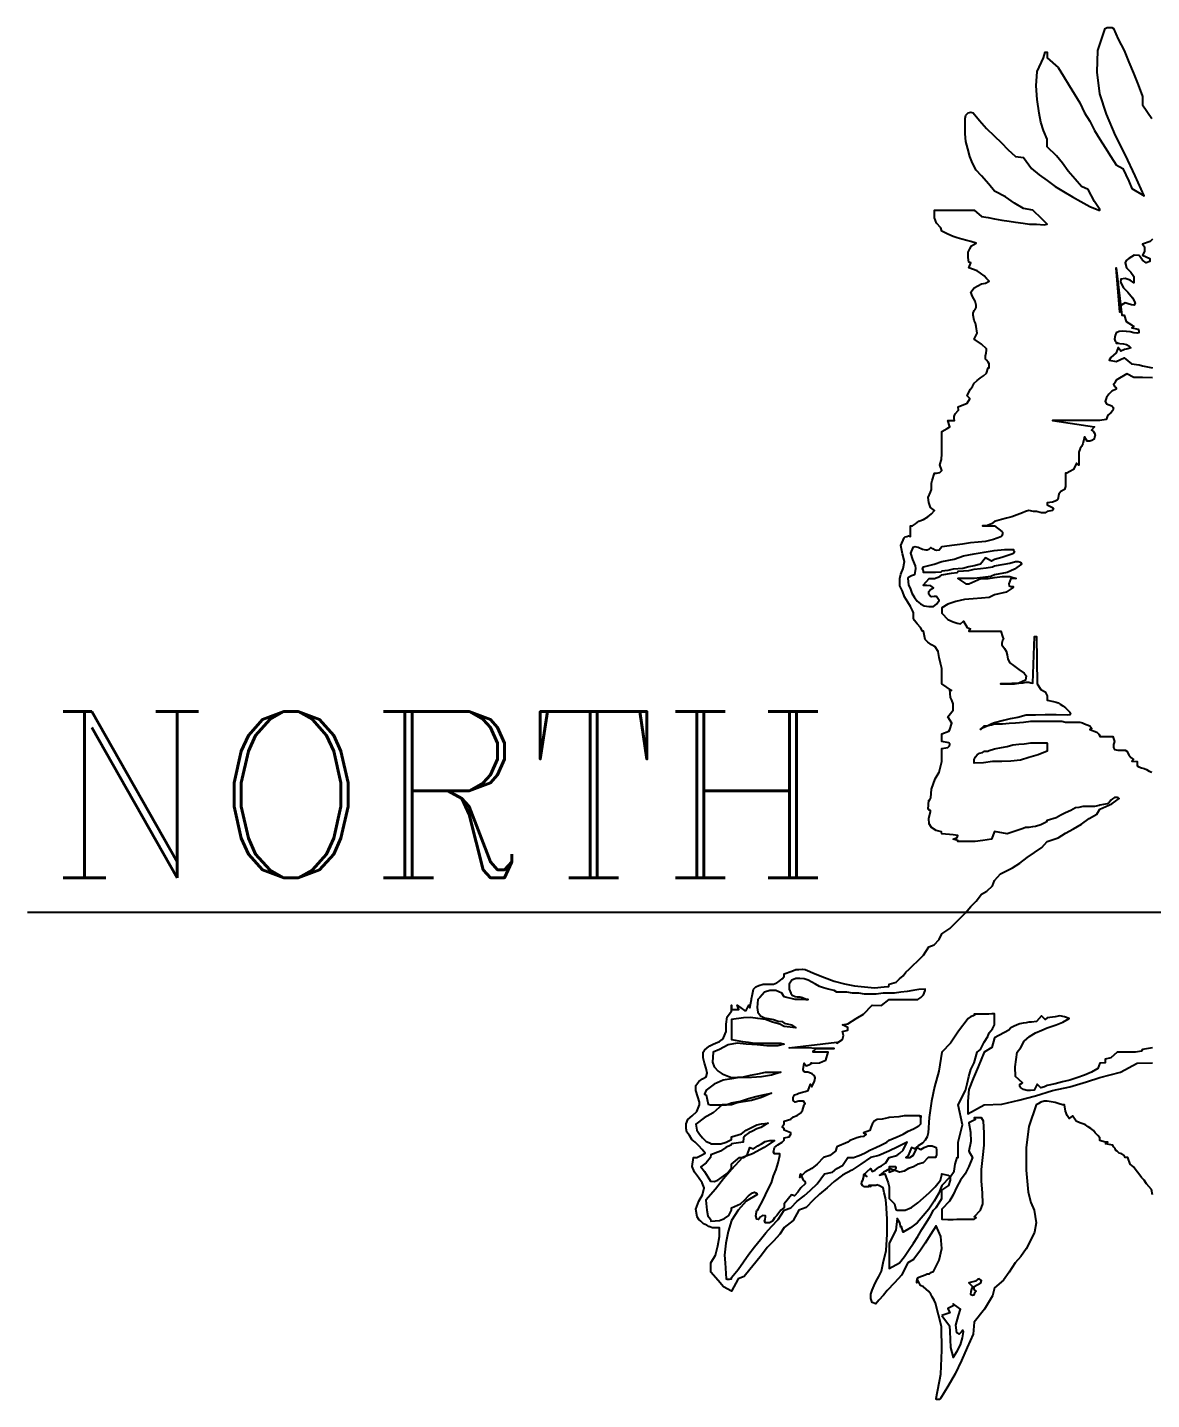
# Model space of a CAD drawing. Header units: inches. Extents: x 140261 to 278399, y 61833 to 125561.
# Drawn here: x 141146.12 to 141173.01, y 62701.1 to 62733.91 of the extents above; entities that cross this region are included whole.
import ezdxf

# ---------------------------------------------------------------- set-up
doc = ezdxf.new("R2010")
doc.units = ezdxf.units.IN
doc.layers.add('SYMBOL', color=7, linetype='Continuous')
doc.layers.add('TXT-0', color=7, linetype='Continuous')
doc.styles.add('C1', font='complex')

# ---------------------------------------------------------------- blocks, each defined once
blk = doc.blocks.new('ANI-21')
at = {"layer": 'SYMBOL', "color": 32, "linetype": 'Continuous'}
for points in [[(-0.0139, -0.3826), (-0.0152, -0.3759), (-0.0211, -0.3687), (-0.0244, -0.3641), (-0.0277, -0.3608), (-0.031, -0.3562), (-0.0343, -0.3522), (-0.0376, -0.3476), (-0.0416, -0.3443), (-0.0449, -0.3357), (-0.0482, -0.3357), (-0.0495, -0.3331), (-0.0521, -0.3311), (-0.0554, -0.3304), (-0.0581, -0.3278), (-0.0601, -0.3264), (-0.0607, -0.3245), (-0.0626, -0.3225), (-0.0634, -0.3205), (-0.0726, -0.3185), (-0.07, -0.3166), (-0.0733, -0.3165), (-0.0799, -0.3146), (-0.0799, -0.3113), (-0.0824, -0.308), (-0.0857, -0.3047), (-0.0878, -0.302), (-0.0911, -0.2994), (-0.0944, -0.2974), (-0.0977, -0.2948), (-0.101, -0.2934), (-0.1049, -0.2921), (-0.1096, -0.2902), (-0.1142, -0.2835), (-0.1181, -0.2868), (-0.1208, -0.2829), (-0.1227, -0.2776), (-0.1241, -0.2697), (-0.1267, -0.2697), (-0.1307, -0.2684), (-0.1359, -0.267), (-0.1459, -0.2651), (-0.1459, -0.2651), (-0.1498, -0.2651), (-0.1538, -0.2664), (-0.1571, -0.2684), (-0.1597, -0.2697), (-0.1689, -0.2967), (-0.1723, -0.3232), (-0.1723, -0.3515), (-0.1696, -0.3792), (-0.1663, -0.3924), (-0.1624, -0.4017), (-0.1597, -0.4175), (-0.1617, -0.4294), (-0.167, -0.44), (-0.1723, -0.4505), (-0.1789, -0.4598), (-0.1861, -0.4677), (-0.1934, -0.4796), (-0.2006, -0.4895), (-0.2119, -0.4994), (-0.2145, -0.5093), (-0.2243, -0.5258), (-0.2376, -0.5423), (-0.2389, -0.5575), (-0.2462, -0.574), (-0.2534, -0.5904), (-0.2614, -0.6069), (-0.2705, -0.6228), (-0.2798, -0.638), (-0.2812, -0.6393), (-0.2825, -0.6393), (-0.2845, -0.6393), (-0.2851, -0.638), (-0.2792, -0.6076), (-0.2779, -0.5772), (-0.2785, -0.5476), (-0.2858, -0.5185), (-0.2878, -0.5145), (-0.2903, -0.5106), (-0.2917, -0.5073), (-0.2944, -0.504), (-0.2977, -0.5007), (-0.301, -0.498), (-0.3049, -0.4961), (-0.3089, -0.4881), (-0.3095, -0.4928), (-0.3095, -0.4908), (-0.3089, -0.4882), (-0.3076, -0.4862), (-0.3049, -0.4848), (-0.3023, -0.4842), (-0.299, -0.4829), (-0.2963, -0.4816), (-0.2936, -0.4815), (-0.2911, -0.4796), (-0.2884, -0.4789), (-0.2871, -0.4763), (-0.2812, -0.4644), (-0.2779, -0.4499), (-0.2792, -0.4347), (-0.2851, -0.4215), (-0.2917, -0.432), (-0.299, -0.4433), (-0.3056, -0.4532), (-0.3134, -0.4637), (-0.3208, -0.4677), (-0.3287, -0.4835), (-0.3373, -0.4928), (-0.3464, -0.5027), (-0.3511, -0.5086), (-0.3571, -0.5146), (-0.361, -0.5192), (-0.3656, -0.5178), (-0.367, -0.5126), (-0.367, -0.5073), (-0.3656, -0.502), (-0.363, -0.4961), (-0.3603, -0.4908), (-0.3571, -0.4848), (-0.3538, -0.4782), (-0.3518, -0.4677), (-0.3478, -0.4525), (-0.3464, -0.4321), (-0.3464, -0.4129), (-0.3478, -0.3925), (-0.3485, -0.3865), (-0.3505, -0.3799), (-0.3518, -0.374), (-0.3571, -0.3707), (-0.3584, -0.37), (-0.361, -0.3707), (-0.3696, -0.3707), (-0.367, -0.372), (-0.3696, -0.3727), (-0.3722, -0.3727), (-0.3749, -0.3726), (-0.3775, -0.3707), (-0.3788, -0.3687), (-0.3782, -0.3661), (-0.3769, -0.3641), (-0.3749, -0.3561), (-0.3722, -0.3594), (-0.3762, -0.3575), (-0.3676, -0.3495), (-0.3656, -0.3535), (-0.3617, -0.3515), (-0.359, -0.3496), (-0.3563, -0.3476), (-0.3537, -0.3462), (-0.3485, -0.3429), (-0.3439, -0.3357), (-0.3439, -0.3357), (-0.3346, -0.3331), (-0.3307, -0.3304), (-0.3267, -0.3264), (-0.3241, -0.3212), (-0.3214, -0.3165), (-0.3332, -0.3225), (-0.3445, -0.3278), (-0.3571, -0.3331), (-0.3676, -0.3357), (-0.3795, -0.3443), (-0.3907, -0.3515), (-0.4025, -0.3581), (-0.4131, -0.366), (-0.4217, -0.374), (-0.4316, -0.3819), (-0.4396, -0.3892), (-0.4481, -0.3984), (-0.4573, -0.4017), (-0.4646, -0.4149), (-0.4759, -0.4235), (-0.4811, -0.432), (-0.4891, -0.4406), (-0.4969, -0.4486), (-0.5042, -0.4584), (-0.5114, -0.467), (-0.5188, -0.4763), (-0.526, -0.4848), (-0.5333, -0.4881), (-0.5419, -0.5033), (-0.5518, -0.498), (-0.5584, -0.4901), (-0.5676, -0.4796), (-0.5676, -0.4677), (-0.5617, -0.4584), (-0.559, -0.4466), (-0.557, -0.4347), (-0.557, -0.4241), (-0.5617, -0.4241), (-0.5656, -0.4241), (-0.5702, -0.4222), (-0.5729, -0.4208), (-0.5768, -0.4188), (-0.5801, -0.4156), (-0.5828, -0.4136), (-0.5848, -0.4103), (-0.5867, -0.4004), (-0.5828, -0.3905), (-0.5782, -0.3825), (-0.5762, -0.374), (-0.5788, -0.3674), (-0.5834, -0.3608), (-0.5881, -0.3542), (-0.5913, -0.3469), (-0.5894, -0.3357), (-0.5854, -0.3357), (-0.5801, -0.3331), (-0.5749, -0.3304), (-0.5788, -0.3258), (-0.5828, -0.3212), (-0.5874, -0.3166), (-0.5914, -0.3132), (-0.5947, -0.308), (-0.5979, -0.304), (-0.5986, -0.2994), (-0.5986, -0.2934), (-0.5966, -0.2882), (-0.5913, -0.2835), (-0.5854, -0.2783), (-0.5821, -0.2697), (-0.5821, -0.2664), (-0.5841, -0.2598), (-0.5867, -0.2519), (-0.5867, -0.2453), (-0.5828, -0.2406), (-0.5782, -0.2373), (-0.5735, -0.2347), (-0.5722, -0.2301), (-0.5735, -0.2241), (-0.5755, -0.2176), (-0.5775, -0.211), (-0.5775, -0.2037), (-0.5755, -0.201), (-0.5722, -0.1984), (-0.5689, -0.1958), (-0.565, -0.1938), (-0.5617, -0.1925), (-0.557, -0.1905), (-0.5537, -0.1879), (-0.5517, -0.1859), (-0.5485, -0.1779), (-0.5485, -0.1687), (-0.5471, -0.1595), (-0.5419, -0.1522), (-0.5419, -0.1449), (-0.5419, -0.1502), (-0.5326, -0.1502), (-0.5346, -0.1449), (-0.5254, -0.1515), (-0.5233, -0.1515), (-0.5201, -0.1449), (-0.5187, -0.1483), (-0.5168, -0.1377), (-0.5167, -0.137), (-0.5155, -0.1311), (-0.5141, -0.1245), (-0.5114, -0.1218), (-0.5075, -0.1199), (-0.5023, -0.1186), (-0.4976, -0.1185), (-0.493, -0.1185), (-0.4891, -0.1185), (-0.485, -0.1166), (-0.4825, -0.1152), (-0.4784, -0.1119), (-0.4759, -0.1086), (-0.4759, -0.1053), (-0.466, -0.1021), (-0.4613, -0.1001), (-0.4574, -0.1001), (-0.4528, -0.0994), (-0.4495, -0.1001), (-0.4369, -0.1053), (-0.425, -0.11), (-0.4131, -0.1146), (-0.4, -0.1179), (-0.3874, -0.1205), (-0.3749, -0.1219), (-0.3623, -0.1232), (-0.3505, -0.1219), (-0.3445, -0.1212), (-0.3439, -0.1186), (-0.3353, -0.1159), (-0.3313, -0.1119), (-0.3267, -0.108), (-0.3233, -0.1034), (-0.3188, -0.0994), (-0.3148, -0.0954), (-0.3076, -0.0888), (-0.301, -0.0822), (-0.2944, -0.0717), (-0.2878, -0.069), (-0.2812, -0.0624), (-0.2779, -0.0552), (-0.268, -0.0486), (-0.2614, -0.042), (-0.2548, -0.0354), (-0.2482, -0.0288), (-0.2416, -0.0209), (-0.235, -0.0143), (-0.2284, -0.0057), (-0.2217, -0.0017), (-0.2145, 0.0049), (-0.2119, 0.0115), (-0.2046, 0.02), (-0.1894, 0.0273), (-0.1802, 0.0333), (-0.1709, 0.0405), (-0.1617, 0.0465), (-0.1525, 0.053), (-0.1459, 0.0603), (-0.132, 0.0649), (-0.1228, 0.0709), (-0.1129, 0.0762), (-0.103, 0.0821), (-0.0931, 0.0893), (-0.0838, 0.0946), (-0.0799, 0.1012), (-0.0647, 0.1078), (-0.0554, 0.1144), (-0.0568, 0.1151), (-0.0581, 0.1158), (-0.0601, 0.1158), (-0.0614, 0.1158), (-0.064, 0.1138), (-0.066, 0.1124), (-0.068, 0.1092), (-0.0706, 0.1078), (-0.0799, 0.1059), (-0.0805, 0.1058), (-0.0865, 0.1045), (-0.0911, 0.1045), (-0.0964, 0.1045), (-0.101, 0.1045), (-0.1063, 0.1032), (-0.1102, 0.1025), (-0.1162, 0.0993), (-0.1227, 0.0966), (-0.1287, 0.0933), (-0.1346, 0.09), (-0.1459, 0.0867), (-0.1472, 0.0847), (-0.1538, 0.0814), (-0.1604, 0.0795), (-0.1643, 0.0788), (-0.1689, 0.0781), (-0.1729, 0.0781), (-0.1762, 0.0768), (-0.1861, 0.0735), (-0.196, 0.0702), (-0.2119, 0.0729), (-0.2158, 0.0636), (-0.2264, 0.0616), (-0.2363, 0.0603), (-0.2468, 0.0603), (-0.2581, 0.0603), (-0.2581, 0.0616), (-0.264, 0.0636), (-0.2587, 0.0656), (-0.2581, 0.0682), (-0.264, 0.0689), (-0.2779, 0.0702), (-0.2785, 0.0728), (-0.2851, 0.0742), (-0.2911, 0.0781), (-0.2937, 0.0828), (-0.2944, 0.0894), (-0.2924, 0.0979), (-0.2924, 0.0992), (-0.2937, 0.0999), (-0.2944, 0.1012), (-0.295, 0.1012), (-0.2944, 0.1125), (-0.2937, 0.1111), (-0.2917, 0.1151), (-0.2911, 0.1263), (-0.2864, 0.1389), (-0.2812, 0.1474), (-0.2779, 0.1606), (-0.2779, 0.1752), (-0.2779, 0.1771), (-0.2705, 0.1785), (-0.2686, 0.1804), (-0.268, 0.1824), (-0.2693, 0.1843), (-0.2779, 0.1857), (-0.2779, 0.1923), (-0.2779, 0.1923), (-0.2779, 0.1923), (-0.2779, 0.1956), (-0.2693, 0.1989), (-0.2679, 0.2009), (-0.2653, 0.2088), (-0.2706, 0.2167), (-0.264, 0.2253), (-0.264, 0.2332), (-0.2653, 0.2378), (-0.2672, 0.2412), (-0.2679, 0.2511), (-0.266, 0.2497), (-0.2779, 0.2583), (-0.2779, 0.2623), (-0.2779, 0.2708), (-0.2779, 0.2774), (-0.2798, 0.2841), (-0.2812, 0.2913), (-0.2825, 0.2986), (-0.2864, 0.3045), (-0.2911, 0.3072), (-0.2957, 0.3105), (-0.299, 0.3138), (-0.301, 0.3243), (-0.3023, 0.3243), (-0.3049, 0.3289), (-0.3089, 0.3335), (-0.3122, 0.3375), (-0.3134, 0.3402), (-0.3135, 0.3435), (-0.3135, 0.3473), (-0.3142, 0.3493), (-0.3175, 0.3553), (-0.3208, 0.3606), (-0.3247, 0.3672), (-0.3274, 0.3745), (-0.3307, 0.3811), (-0.3307, 0.3903), (-0.3293, 0.3956), (-0.3266, 0.4029), (-0.3247, 0.4114), (-0.3274, 0.4213), (-0.3293, 0.4318), (-0.3254, 0.4411), (-0.3241, 0.4425), (-0.3221, 0.4431), (-0.32, 0.4438), (-0.3175, 0.4431), (-0.3175, 0.4563), (-0.3148, 0.4563), (-0.3109, 0.459), (-0.3068, 0.4623), (-0.301, 0.4642), (-0.2957, 0.4675), (-0.2911, 0.4714), (-0.2871, 0.4754), (-0.2924, 0.4794), (-0.2944, 0.4854), (-0.295, 0.492), (-0.2924, 0.4985), (-0.2911, 0.5019), (-0.2911, 0.5058), (-0.2911, 0.5098), (-0.2903, 0.5131), (-0.2871, 0.5223), (-0.2845, 0.5223), (-0.2805, 0.523), (-0.2779, 0.5256), (-0.2805, 0.5329), (-0.2785, 0.5395), (-0.2779, 0.5467), (-0.2779, 0.5546), (-0.2779, 0.5586), (-0.2779, 0.5639), (-0.2779, 0.5692), (-0.2779, 0.5745), (-0.2713, 0.5783), (-0.2679, 0.5804), (-0.2706, 0.5883), (-0.2627, 0.5883), (-0.262, 0.5883), (-0.2627, 0.591), (-0.2627, 0.5936), (-0.2614, 0.5969), (-0.2573, 0.6015), (-0.2574, 0.6055), (-0.2462, 0.6101), (-0.2429, 0.6154), (-0.2429, 0.616), (-0.2442, 0.6174), (-0.2455, 0.6187), (-0.2462, 0.6193), (-0.2442, 0.6239), (-0.2422, 0.6279), (-0.2396, 0.6312), (-0.2375, 0.6352), (-0.2336, 0.6385), (-0.2297, 0.6418), (-0.2257, 0.6444), (-0.2218, 0.6477), (-0.2198, 0.6543), (-0.2185, 0.6543), (-0.2185, 0.655), (-0.2185, 0.6583), (-0.2185, 0.6596), (-0.2198, 0.6616), (-0.2218, 0.6641), (-0.2231, 0.6655), (-0.2231, 0.6695), (-0.2224, 0.6734), (-0.2218, 0.6761), (-0.2218, 0.6781), (-0.2283, 0.684), (-0.2376, 0.6906), (-0.2336, 0.6979), (-0.2349, 0.7064), (-0.2356, 0.7103), (-0.2376, 0.7137), (-0.2389, 0.7203), (-0.2389, 0.7229), (-0.2376, 0.7262), (-0.2363, 0.7276), (-0.235, 0.7302), (-0.2349, 0.7329), (-0.2363, 0.7381), (-0.2396, 0.7441), (-0.2415, 0.7494), (-0.2376, 0.7546), (-0.233, 0.7573), (-0.2283, 0.7599), (-0.2231, 0.7606), (-0.2185, 0.7631), (-0.2218, 0.7665), (-0.2251, 0.7698), (-0.2297, 0.7731), (-0.2336, 0.7763), (-0.2442, 0.7797), (-0.2416, 0.7863), (-0.2441, 0.787), (-0.2449, 0.7929), (-0.2449, 0.7995), (-0.2429, 0.8035), (-0.2408, 0.8074), (-0.235, 0.8107), (-0.2415, 0.8127), (-0.2468, 0.814), (-0.2528, 0.8159), (-0.2587, 0.8173), (-0.264, 0.8193), (-0.2705, 0.8219), (-0.2779, 0.8259), (-0.2792, 0.8299), (-0.2845, 0.8358), (-0.2871, 0.8424), (-0.2871, 0.8523), (-0.2812, 0.8523), (-0.2779, 0.8523), (-0.2639, 0.8523), (-0.2548, 0.8523), (-0.2462, 0.8523), (-0.2375, 0.8523), (-0.2284, 0.8444), (-0.2198, 0.8431), (-0.2119, 0.8411), (-0.2026, 0.8398), (-0.1934, 0.8385), (-0.1855, 0.8371), (-0.1762, 0.8358), (-0.1682, 0.8345), (-0.1591, 0.8345), (-0.1498, 0.8338), (-0.1459, 0.8345), (-0.1525, 0.8411), (-0.1637, 0.8523), (-0.1756, 0.8543), (-0.1868, 0.8609), (-0.198, 0.8687), (-0.2119, 0.8761), (-0.2191, 0.8847), (-0.2284, 0.8951), (-0.2349, 0.9025), (-0.2396, 0.911), (-0.2429, 0.9196), (-0.2455, 0.9289), (-0.2481, 0.9381), (-0.2488, 0.948), (-0.2488, 0.9579), (-0.2488, 0.9672), (-0.2481, 0.9711), (-0.2449, 0.9743), (-0.2416, 0.9751), (-0.2389, 0.9743), (-0.2309, 0.9645), (-0.2218, 0.9546), (-0.2125, 0.9454), (-0.2033, 0.9368), (-0.1953, 0.9282), (-0.1855, 0.9196), (-0.1756, 0.9183), (-0.1657, 0.9044), (-0.1558, 0.8965), (-0.1459, 0.8893), (-0.1359, 0.882), (-0.1253, 0.8754), (-0.1142, 0.8688), (-0.1036, 0.8629), (-0.0924, 0.8569), (-0.0812, 0.8523), (-0.0799, 0.8523), (-0.0799, 0.8523), (-0.0799, 0.8523), (-0.0799, 0.853), (-0.0865, 0.8629), (-0.0944, 0.8781), (-0.1029, 0.8819), (-0.1109, 0.8912), (-0.1195, 0.9011), (-0.1267, 0.911), (-0.134, 0.9203), (-0.1459, 0.9315), (-0.1459, 0.9414), (-0.1505, 0.952), (-0.1538, 0.9625), (-0.1558, 0.9737), (-0.1583, 0.9909), (-0.1597, 1.0081), (-0.1583, 1.0259), (-0.1505, 1.043), (-0.1485, 1.0503), (-0.1459, 1.0503), (-0.1459, 1.0503), (-0.1459, 1.043), (-0.132, 1.0312), (-0.1253, 1.02), (-0.1181, 1.0087), (-0.1115, 0.9975), (-0.1049, 0.9869), (-0.0989, 0.9744), (-0.0924, 0.9638), (-0.0865, 0.952), (-0.0799, 0.9413), (-0.0733, 0.9308), (-0.066, 0.9196), (-0.0593, 0.9091), (-0.0508, 0.9045), (-0.0435, 0.8886), (-0.0396, 0.8794), (-0.0244, 0.8701), (-0.0356, 0.8952), (-0.0475, 0.921), (-0.0601, 0.946), (-0.0713, 0.9724), (-0.0799, 0.9982), (-0.0832, 1.0252), (-0.0824, 1.0523), (-0.0733, 1.08), (-0.0706, 1.0813), (-0.0673, 1.0813), (-0.0647, 1.0813), (-0.0627, 1.08), (-0.0567, 1.0667), (-0.0495, 1.0523), (-0.0436, 1.0378), (-0.0376, 1.0239), (-0.0317, 1.0094), (-0.0264, 0.9949), (-0.0264, 0.9843), (-0.0145, 0.9671)], [(-0.0713, 0.1923), (-0.0699, 0.1923), (-0.0673, 0.1923), (-0.0659, 0.1923), (-0.0634, 0.1923), (-0.0614, 0.1857), (-0.0626, 0.1823), (-0.0627, 0.1785), (-0.0614, 0.1758), (-0.0574, 0.1752), (-0.0521, 0.1752), (-0.0482, 0.1752), (-0.0461, 0.1738), (-0.0436, 0.1691), (-0.0409, 0.1659), (-0.0376, 0.1633), (-0.0396, 0.1613), (-0.0329, 0.1606), (-0.0329, 0.1586), (-0.0329, 0.1554), (-0.031, 0.154), (-0.0277, 0.1527), (-0.0244, 0.152), (-0.0211, 0.1507), (-0.0178, 0.1488), (-0.0145, 0.1474)], [(-0.0139, -0.1984), (-0.0264, -0.2004), (-0.0277, -0.2024), (-0.035, -0.2037), (-0.0435, -0.2037), (-0.0502, -0.2037), (-0.0581, -0.2037), (-0.0659, -0.2109), (-0.0733, -0.2123), (-0.0733, -0.2136), (-0.0733, -0.2149), (-0.0733, -0.2169), (-0.0799, -0.2176), (-0.0824, -0.2241), (-0.0904, -0.2288), (-0.099, -0.2327), (-0.1088, -0.236), (-0.1175, -0.2387), (-0.1267, -0.2407), (-0.136, -0.2433), (-0.1459, -0.2453), (-0.1492, -0.2472), (-0.1538, -0.2486), (-0.1583, -0.2439), (-0.1624, -0.2512), (-0.167, -0.2519), (-0.1709, -0.2519), (-0.1756, -0.2505), (-0.1795, -0.2479), (-0.1802, -0.2466), (-0.1802, -0.244), (-0.1789, -0.2433), (-0.1769, -0.242), (-0.1855, -0.234), (-0.1861, -0.2222), (-0.1835, -0.2037), (-0.1789, -0.1977), (-0.1748, -0.1898), (-0.1682, -0.1839), (-0.1604, -0.1793), (-0.1525, -0.176), (-0.1459, -0.1733), (-0.1346, -0.1694), (-0.1261, -0.1661), (-0.1181, -0.1614), (-0.1241, -0.1595), (-0.13, -0.1582), (-0.136, -0.1595), (-0.1459, -0.1608), (-0.1484, -0.1628), (-0.1531, -0.1581), (-0.1591, -0.1654), (-0.1657, -0.1661), (-0.1689, -0.1661), (-0.1723, -0.1667), (-0.1762, -0.1674), (-0.1802, -0.168), (-0.1835, -0.1694), (-0.188, -0.1713), (-0.1913, -0.1733), (-0.194, -0.176), (-0.2119, -0.1859), (-0.2152, -0.1977), (-0.2251, -0.2037), (-0.2323, -0.2222), (-0.2389, -0.2367), (-0.2441, -0.2505), (-0.2455, -0.2651), (-0.2455, -0.2809), (-0.2251, -0.2697), (-0.2026, -0.269), (-0.1815, -0.2637), (-0.1604, -0.2585), (-0.1393, -0.2519), (-0.1175, -0.2472), (-0.0964, -0.2407), (-0.0799, -0.2354), (-0.0541, -0.2288), (-0.033, -0.2175), (-0.0139, -0.2169)], [(-0.0139, 0.8159), (-0.0165, 0.8127), (-0.0264, 0.8094), (-0.0238, 0.8061), (-0.0238, 0.8002), (-0.0264, 0.7956), (-0.0172, 0.7916), (-0.0172, 0.7876), (-0.0218, 0.7863), (-0.0263, 0.7896), (-0.0304, 0.7955), (-0.0369, 0.7956), (-0.0403, 0.7936), (-0.0436, 0.7916), (-0.0469, 0.789), (-0.0482, 0.7863), (-0.0462, 0.7797), (-0.0409, 0.7744), (-0.037, 0.7691), (-0.037, 0.7612), (-0.0416, 0.7645), (-0.0482, 0.7665), (-0.0535, 0.7658), (-0.0541, 0.7619), (-0.0502, 0.7546), (-0.0449, 0.7493), (-0.0389, 0.7421), (-0.0356, 0.7361), (-0.0369, 0.7329), (-0.0403, 0.7335), (-0.0442, 0.7348), (-0.0482, 0.7361), (-0.0521, 0.7335), (-0.0541, 0.7309), (-0.0548, 0.7329), (-0.0548, 0.7243), (-0.0594, 0.7797), (-0.0521, 0.7203), (-0.0495, 0.7203), (-0.0469, 0.7124), (-0.0436, 0.7104), (-0.0403, 0.7084), (-0.037, 0.7065), (-0.0396, 0.7045), (-0.0317, 0.7031), (-0.031, 0.7005), (-0.031, 0.6985), (-0.0329, 0.6979), (-0.037, 0.6985), (-0.0416, 0.6998), (-0.0462, 0.6999), (-0.0508, 0.7005), (-0.0554, 0.6999), (-0.0593, 0.6985), (-0.0607, 0.6952), (-0.0614, 0.6906), (-0.0607, 0.688), (-0.0594, 0.6867), (-0.0568, 0.6853), (-0.0594, 0.6853), (-0.0502, 0.6847), (-0.0462, 0.6839), (-0.0436, 0.682), (-0.0409, 0.6794), (-0.0449, 0.6781), (-0.0488, 0.6773), (-0.0535, 0.6754), (-0.0567, 0.6801), (-0.0594, 0.6734), (-0.0627, 0.6702), (-0.0659, 0.6675), (-0.068, 0.6642), (-0.0593, 0.6622), (-0.0495, 0.6669), (-0.0403, 0.6596), (-0.0304, 0.6583), (-0.0264, 0.657), (-0.0139, 0.6543)], [(-0.0139, 0.6418), (-0.0264, 0.6424), (-0.029, 0.6424), (-0.037, 0.6424), (-0.0461, 0.6471), (-0.0594, 0.6391), (-0.0614, 0.6352), (-0.0627, 0.6338), (-0.0614, 0.6312), (-0.0593, 0.6292), (-0.0594, 0.6279), (-0.0647, 0.6253), (-0.0686, 0.6213), (-0.0713, 0.6173), (-0.0733, 0.6121), (-0.0713, 0.6094), (-0.068, 0.6081), (-0.0647, 0.6068), (-0.0627, 0.6042), (-0.0634, 0.6008), (-0.066, 0.5981), (-0.07, 0.5949), (-0.0719, 0.5896), (-0.0799, 0.5883), (-0.1393, 0.5883), (-0.0865, 0.5804), (-0.0904, 0.5764), (-0.0878, 0.5745), (-0.0865, 0.5725), (-0.0857, 0.5698), (-0.0865, 0.5678), (-0.0871, 0.5651), (-0.0898, 0.5632), (-0.0924, 0.5626), (-0.0957, 0.5626), (-0.099, 0.5679), (-0.101, 0.5593), (-0.103, 0.556), (-0.1043, 0.5533), (-0.1063, 0.5487), (-0.1063, 0.5481), (-0.1063, 0.5368), (-0.1063, 0.5322), (-0.1089, 0.5349), (-0.1129, 0.5269), (-0.1175, 0.5243), (-0.1214, 0.5223), (-0.1228, 0.5223), (-0.1228, 0.5137), (-0.1227, 0.5098), (-0.1227, 0.5058), (-0.1241, 0.5019), (-0.1286, 0.4992), (-0.1313, 0.4959), (-0.1327, 0.4893), (-0.1333, 0.4886), (-0.136, 0.4873), (-0.1393, 0.486), (-0.1459, 0.4853), (-0.1459, 0.4827), (-0.1393, 0.4794), (-0.1379, 0.4774), (-0.1393, 0.4755), (-0.1459, 0.4741), (-0.1484, 0.4728), (-0.1531, 0.4728), (-0.1591, 0.4741), (-0.163, 0.4741), (-0.1689, 0.4754), (-0.1729, 0.4741), (-0.1769, 0.4728), (-0.1835, 0.4702), (-0.1901, 0.4675), (-0.1967, 0.4661), (-0.2033, 0.4642), (-0.2119, 0.4616), (-0.2158, 0.459), (-0.2218, 0.4563), (-0.227, 0.4563), (-0.2243, 0.4563), (-0.2217, 0.4563), (-0.2185, 0.4563), (-0.2145, 0.4563), (-0.2119, 0.4563), (-0.2119, 0.4563), (-0.2119, 0.4563), (-0.2026, 0.4491), (-0.202, 0.4483), (-0.202, 0.4463), (-0.2026, 0.4438), (-0.2039, 0.4425), (-0.2132, 0.4392), (-0.2231, 0.4365), (-0.2323, 0.4358), (-0.2422, 0.4351), (-0.2521, 0.4332), (-0.262, 0.4319), (-0.2779, 0.4299), (-0.2812, 0.426), (-0.2845, 0.4253), (-0.2864, 0.426), (-0.2891, 0.4273), (-0.2917, 0.4292), (-0.2936, 0.4273), (-0.2944, 0.4266), (-0.2963, 0.426), (-0.2977, 0.426), (-0.3023, 0.4266), (-0.3075, 0.4292), (-0.3115, 0.4299), (-0.3142, 0.4292), (-0.3175, 0.422), (-0.3148, 0.4141), (-0.3115, 0.4061), (-0.3109, 0.4029), (-0.3122, 0.3949), (-0.3161, 0.3936), (-0.32, 0.3916), (-0.3208, 0.3903), (-0.32, 0.3824), (-0.3175, 0.3771), (-0.3155, 0.3718), (-0.3122, 0.3666), (-0.3089, 0.3619), (-0.3049, 0.3586), (-0.3002, 0.356), (-0.2944, 0.3553), (-0.2884, 0.3553), (-0.2845, 0.358), (-0.2812, 0.3626), (-0.2845, 0.3679), (-0.2851, 0.3679), (-0.2878, 0.3679), (-0.2911, 0.3672), (-0.2924, 0.3679), (-0.2944, 0.3705), (-0.2944, 0.3738), (-0.2924, 0.3765), (-0.2884, 0.3784), (-0.2917, 0.3811), (-0.297, 0.3817), (-0.301, 0.3817), (-0.3009, 0.3824), (-0.2937, 0.3903), (-0.2871, 0.3903), (-0.2805, 0.3929), (-0.2779, 0.3949), (-0.266, 0.3969), (-0.2587, 0.3976), (-0.2574, 0.3995), (-0.2442, 0.4002), (-0.2375, 0.4021), (-0.2297, 0.4028), (-0.2224, 0.4035), (-0.2145, 0.4048), (-0.2119, 0.4062), (-0.2, 0.4081), (-0.1927, 0.4095), (-0.1855, 0.4114), (-0.1822, 0.4114), (-0.1795, 0.4108), (-0.1781, 0.4088), (-0.1781, 0.4081), (-0.1868, 0.4021), (-0.196, 0.3976), (-0.2119, 0.3949), (-0.2165, 0.393), (-0.2264, 0.3916), (-0.2375, 0.3903), (-0.2481, 0.3903), (-0.2581, 0.3903), (-0.2481, 0.3837), (-0.2442, 0.3837), (-0.229, 0.3903), (-0.2198, 0.3903), (-0.2119, 0.3916), (-0.2019, 0.393), (-0.1927, 0.3929), (-0.1847, 0.3903), (-0.1847, 0.3903), (-0.1868, 0.3903), (-0.1914, 0.3903), (-0.194, 0.3837), (-0.1934, 0.3811), (-0.1913, 0.3804), (-0.1887, 0.3804), (-0.1887, 0.3791), (-0.1973, 0.3732), (-0.2119, 0.3698), (-0.2185, 0.3666), (-0.2284, 0.3658), (-0.2389, 0.3646), (-0.2495, 0.3639), (-0.2606, 0.3613), (-0.2705, 0.358), (-0.2779, 0.3534), (-0.2779, 0.3467), (-0.2705, 0.3388), (-0.2639, 0.3361), (-0.2587, 0.3342), (-0.2547, 0.3335), (-0.2507, 0.3369), (-0.2462, 0.3289), (-0.2422, 0.327), (-0.2442, 0.3243), (-0.2349, 0.3243), (-0.2309, 0.3243), (-0.2264, 0.3243), (-0.2224, 0.3243), (-0.2185, 0.3243), (-0.2145, 0.3243), (-0.2119, 0.3243), (-0.2119, 0.3243), (-0.2039, 0.3243), (-0.2019, 0.3177), (-0.2006, 0.3144), (-0.2019, 0.3124), (-0.2026, 0.3091), (-0.2026, 0.3071), (-0.1993, 0.3025), (-0.1973, 0.2992), (-0.196, 0.2946), (-0.1954, 0.2893), (-0.1927, 0.2847), (-0.188, 0.2813), (-0.1814, 0.2761), (-0.1748, 0.2715), (-0.1723, 0.2681), (-0.1729, 0.2629), (-0.1815, 0.259), (-0.1993, 0.2583), (-0.2046, 0.2583), (-0.196, 0.2583), (-0.1921, 0.2583), (-0.1868, 0.2583), (-0.1815, 0.259), (-0.1762, 0.2596), (-0.1723, 0.2603), (-0.169, 0.2603), (-0.1663, 0.2596), (-0.1637, 0.259), (-0.1616, 0.3177), (-0.1591, 0.3177), (-0.1583, 0.2583), (-0.1538, 0.251), (-0.1485, 0.2483), (-0.1459, 0.2431), (-0.1459, 0.2418), (-0.1459, 0.2398), (-0.1459, 0.2385), (-0.1459, 0.2379), (-0.1459, 0.2378), (-0.1379, 0.2359), (-0.1346, 0.2352), (-0.132, 0.2345), (-0.1294, 0.2326), (-0.1261, 0.2306), (-0.1228, 0.228), (-0.1201, 0.2253), (-0.1175, 0.2227), (-0.1168, 0.2213), (-0.1175, 0.2194), (-0.1201, 0.2187), (-0.1346, 0.2194), (-0.1484, 0.2194), (-0.1604, 0.2187), (-0.1723, 0.2187), (-0.1828, 0.2161), (-0.1921, 0.2141), (-0.2006, 0.2121), (-0.2119, 0.2095), (-0.2152, 0.2081), (-0.2204, 0.2055), (-0.2251, 0.2035), (-0.2283, 0.2022), (-0.229, 0.2009), (-0.2297, 0.2009), (-0.229, 0.2016), (-0.227, 0.2029), (-0.227, 0.2035), (-0.2251, 0.2055), (-0.2217, 0.2055), (-0.2158, 0.2068), (-0.2119, 0.2081), (-0.202, 0.2082), (-0.1934, 0.2088), (-0.1855, 0.2095), (-0.1756, 0.2101), (-0.1663, 0.2114), (-0.1571, 0.2114), (-0.1485, 0.2114), (-0.1459, 0.2114), (-0.1333, 0.2114), (-0.1274, 0.2114), (-0.1228, 0.2101), (-0.1195, 0.2101), (-0.1155, 0.2101), (-0.1115, 0.2101), (-0.1088, 0.2101), (-0.1049, 0.2101), (-0.1016, 0.2095), (-0.0989, 0.2082), (-0.0956, 0.2068), (-0.0923, 0.2055), (-0.0897, 0.2022), (-0.0924, 0.2008), (-0.0838, 0.1976), (-0.0812, 0.195), (-0.0799, 0.193), (-0.0799, 0.1923), (-0.0713, 0.1923)], [(-0.1993, 0.4266), (-0.196, 0.4266), (-0.1934, 0.4266), (-0.1901, 0.4266), (-0.188, 0.4266), (-0.188, 0.4253), (-0.1868, 0.424), (-0.188, 0.422), (-0.1888, 0.4213), (-0.1954, 0.4193), (-0.2026, 0.4167), (-0.2119, 0.4141), (-0.2158, 0.4121), (-0.2231, 0.4161), (-0.2297, 0.4081), (-0.2375, 0.4062), (-0.2441, 0.4048), (-0.2515, 0.4029), (-0.264, 0.4021), (-0.2706, 0.4002), (-0.2779, 0.3995), (-0.2792, 0.3982), (-0.2858, 0.3976), (-0.2936, 0.3976), (-0.3009, 0.3976), (-0.301, 0.4001), (-0.3016, 0.4009), (-0.3023, 0.4029), (-0.3009, 0.4048), (-0.2878, 0.4081), (-0.2779, 0.4114), (-0.2627, 0.4147), (-0.2507, 0.4186), (-0.2376, 0.4213), (-0.2251, 0.4233), (-0.2125, 0.4253), (-0.1993, 0.4266)], [(-0.1591, 0.1843), (-0.1551, 0.1843), (-0.1505, 0.1844), (-0.1465, 0.1843), (-0.1459, 0.1831), (-0.1459, 0.1804), (-0.1459, 0.1778), (-0.1459, 0.1752), (-0.1459, 0.1738), (-0.1571, 0.1691), (-0.1689, 0.1659), (-0.1795, 0.1626), (-0.1913, 0.1613), (-0.2026, 0.1606), (-0.2145, 0.1606), (-0.2257, 0.1593), (-0.2376, 0.1587), (-0.2375, 0.1633), (-0.2356, 0.1666), (-0.2336, 0.1692), (-0.2309, 0.1711), (-0.227, 0.1719), (-0.2243, 0.1738), (-0.2204, 0.1738), (-0.2185, 0.1745), (-0.2119, 0.1765), (-0.2033, 0.1785), (-0.196, 0.1798), (-0.1888, 0.1817), (-0.1815, 0.1824), (-0.1748, 0.1831), (-0.1663, 0.1843), (-0.1591, 0.1843)], [(-0.4204, -0.1245), (-0.4263, -0.1232), (-0.4316, -0.1212), (-0.4363, -0.1185), (-0.4409, -0.1159), (-0.4455, -0.1133), (-0.4508, -0.1119), (-0.4561, -0.1113), (-0.4613, -0.1113), (-0.466, -0.1133), (-0.4693, -0.1185), (-0.4693, -0.1245), (-0.4673, -0.1298), (-0.4659, -0.1324), (-0.462, -0.1337), (-0.4594, -0.1344), (-0.4561, -0.1344), (-0.4528, -0.135), (-0.4501, -0.1364), (-0.4481, -0.1377), (-0.4455, -0.1377), (-0.4534, -0.1377), (-0.462, -0.1377), (-0.4759, -0.1344), (-0.4785, -0.1298), (-0.4864, -0.1265), (-0.4937, -0.1265), (-0.5003, -0.1284), (-0.5062, -0.135), (-0.5089, -0.1377), (-0.5095, -0.1476), (-0.5089, -0.1535), (-0.5056, -0.1581), (-0.5003, -0.1608), (-0.4957, -0.1615), (-0.4891, -0.1628), (-0.4831, -0.1647), (-0.4784, -0.1654), (-0.4759, -0.1674), (-0.4666, -0.1694), (-0.4613, -0.1733), (-0.4759, -0.1713), (-0.4811, -0.1687), (-0.4903, -0.1661), (-0.499, -0.1628), (-0.5089, -0.1614), (-0.518, -0.1601), (-0.5267, -0.1608), (-0.5419, -0.1628), (-0.5419, -0.168), (-0.5419, -0.1747), (-0.5419, -0.1826), (-0.5419, -0.1878), (-0.528, -0.1905), (-0.5207, -0.1912), (-0.5128, -0.1925), (-0.5042, -0.1925), (-0.4969, -0.1925), (-0.4891, -0.1925), (-0.4798, -0.1925), (-0.4759, -0.1938), (-0.4838, -0.1958), (-0.4976, -0.1958), (-0.5095, -0.1945), (-0.5233, -0.1938), (-0.5346, -0.1925), (-0.5458, -0.1945), (-0.557, -0.2004), (-0.5649, -0.2037), (-0.5656, -0.2162), (-0.5636, -0.2222), (-0.5584, -0.2274), (-0.5537, -0.2308), (-0.5452, -0.234), (-0.5419, -0.2354), (-0.5267, -0.2347), (-0.518, -0.2327), (-0.5089, -0.2308), (-0.499, -0.2288), (-0.4891, -0.2288), (-0.4798, -0.2288), (-0.4917, -0.2327), (-0.5042, -0.2347), (-0.5167, -0.2354), (-0.5346, -0.236), (-0.5419, -0.2373), (-0.5524, -0.2387), (-0.5636, -0.2439), (-0.5735, -0.2512), (-0.5755, -0.2565), (-0.5735, -0.2571), (-0.5709, -0.269), (-0.5683, -0.2697), (-0.5584, -0.2697), (-0.5485, -0.2697), (-0.5419, -0.2671), (-0.5306, -0.2651), (-0.5207, -0.2618), (-0.5114, -0.2591), (-0.5023, -0.2571), (-0.4917, -0.2552), (-0.5042, -0.2604), (-0.5167, -0.2644), (-0.5346, -0.2671), (-0.5419, -0.2697), (-0.5537, -0.2697), (-0.565, -0.2796), (-0.5762, -0.2862), (-0.5867, -0.2941), (-0.5854, -0.3014), (-0.5821, -0.3067), (-0.5782, -0.3113), (-0.5735, -0.3159), (-0.5683, -0.3179), (-0.5676, -0.3185), (-0.5551, -0.3185), (-0.5485, -0.3165), (-0.5419, -0.3132), (-0.5419, -0.3099), (-0.5293, -0.306), (-0.5234, -0.3014), (-0.5168, -0.2981), (-0.5102, -0.2948), (-0.5042, -0.2934), (-0.4957, -0.2928), (-0.4996, -0.2948), (-0.5049, -0.2981), (-0.5102, -0.3), (-0.5155, -0.3027), (-0.5201, -0.3047), (-0.5246, -0.308), (-0.5267, -0.3113), (-0.5273, -0.3165), (-0.5419, -0.3185), (-0.5425, -0.3205), (-0.5491, -0.3232), (-0.5557, -0.3278), (-0.5676, -0.3324), (-0.5683, -0.3357), (-0.5735, -0.3423), (-0.5801, -0.3476), (-0.5755, -0.3535), (-0.5716, -0.3601), (-0.5683, -0.3654), (-0.5636, -0.366), (-0.559, -0.3641), (-0.5544, -0.3608), (-0.5498, -0.3575), (-0.5452, -0.3535), (-0.5419, -0.3489), (-0.5419, -0.3443), (-0.532, -0.3357), (-0.5267, -0.3357), (-0.5221, -0.333), (-0.5187, -0.3231), (-0.5141, -0.3251), (-0.5089, -0.3212), (-0.5042, -0.3185), (-0.4996, -0.3159), (-0.4937, -0.3146), (-0.4877, -0.3146), (-0.5009, -0.3231), (-0.5155, -0.3311), (-0.528, -0.3357), (-0.5419, -0.3509), (-0.5517, -0.3627), (-0.5617, -0.3753), (-0.5742, -0.3891), (-0.5729, -0.4017), (-0.5716, -0.4089), (-0.5683, -0.4129), (-0.5676, -0.4155), (-0.557, -0.4149), (-0.5504, -0.4122), (-0.5452, -0.4083), (-0.5419, -0.4017), (-0.5419, -0.399), (-0.5306, -0.3938), (-0.5254, -0.3891), (-0.5207, -0.3839), (-0.5155, -0.3799), (-0.5128, -0.3792), (-0.5114, -0.3799), (-0.5095, -0.3812), (-0.5102, -0.3825), (-0.5234, -0.3905), (-0.5333, -0.4017), (-0.5419, -0.4149), (-0.5458, -0.4287), (-0.5491, -0.4433), (-0.5504, -0.4584), (-0.5498, -0.4677), (-0.5485, -0.4881), (-0.5471, -0.4882), (-0.5445, -0.4882), (-0.5419, -0.4881), (-0.5419, -0.4862), (-0.5333, -0.4763), (-0.5267, -0.4664), (-0.5201, -0.4571), (-0.5128, -0.4479), (-0.5056, -0.4387), (-0.4989, -0.4301), (-0.4916, -0.4222), (-0.4831, -0.4136), (-0.4759, -0.4017), (-0.4673, -0.399), (-0.4594, -0.3905), (-0.4508, -0.3839), (-0.4429, -0.3766), (-0.4342, -0.3687), (-0.425, -0.3561), (-0.4151, -0.3542), (-0.4099, -0.3496), (-0.4025, -0.3456), (-0.3959, -0.3357), (-0.3887, -0.3357), (-0.3815, -0.3331), (-0.3749, -0.3304), (-0.3683, -0.3265), (-0.361, -0.3231), (-0.3544, -0.3205), (-0.3472, -0.3166), (-0.3439, -0.3139), (-0.334, -0.31), (-0.3267, -0.3067), (-0.3201, -0.3027), (-0.3134, -0.3), (-0.3068, -0.2961), (-0.3043, -0.2934), (-0.3043, -0.2835), (-0.3043, -0.2855), (-0.3056, -0.2835), (-0.3122, -0.2835), (-0.3188, -0.2835), (-0.3254, -0.2836), (-0.332, -0.2849), (-0.3439, -0.2855), (-0.3452, -0.2862), (-0.353, -0.2875), (-0.359, -0.2882), (-0.363, -0.2902), (-0.3656, -0.2941), (-0.367, -0.2981), (-0.3683, -0.302), (-0.3762, -0.3047), (-0.3729, -0.3067), (-0.3762, -0.3093), (-0.3802, -0.3099), (-0.3848, -0.3113), (-0.3887, -0.3126), (-0.3933, -0.3146), (-0.396, -0.3165), (-0.4099, -0.3225), (-0.4112, -0.3278), (-0.4184, -0.3331), (-0.4263, -0.3357), (-0.4342, -0.3443), (-0.4409, -0.3495), (-0.4495, -0.3542), (-0.4561, -0.3608), (-0.4554, -0.3561), (-0.4521, -0.3641), (-0.4495, -0.3661), (-0.4495, -0.3687), (-0.4547, -0.374), (-0.4586, -0.3792), (-0.4627, -0.3839), (-0.4666, -0.3825), (-0.4759, -0.3938), (-0.4759, -0.3984), (-0.4798, -0.4017), (-0.485, -0.4083), (-0.4877, -0.4116), (-0.4904, -0.4155), (-0.4943, -0.4175), (-0.499, -0.4175), (-0.5003, -0.4156), (-0.4996, -0.4136), (-0.499, -0.4103), (-0.499, -0.4089), (-0.5029, -0.4083), (-0.5056, -0.4103), (-0.5081, -0.4136), (-0.5102, -0.4129), (-0.5115, -0.409), (-0.5102, -0.4017), (-0.5089, -0.4017), (-0.5075, -0.399), (-0.5029, -0.3905), (-0.499, -0.3826), (-0.4957, -0.3753), (-0.4917, -0.3674), (-0.4891, -0.3588), (-0.4858, -0.3509), (-0.4831, -0.3423), (-0.4811, -0.3331), (-0.4811, -0.3311), (-0.485, -0.3311), (-0.4877, -0.3311), (-0.4891, -0.3291), (-0.4877, -0.3232), (-0.4838, -0.3198), (-0.4784, -0.3166), (-0.4759, -0.3139), (-0.4759, -0.3113), (-0.4693, -0.3099), (-0.4673, -0.3067), (-0.4673, -0.3047), (-0.4759, -0.3014), (-0.4759, -0.2994), (-0.4784, -0.2974), (-0.4759, -0.2934), (-0.4759, -0.2901), (-0.4673, -0.2875), (-0.4639, -0.2849), (-0.4594, -0.2829), (-0.4554, -0.2802), (-0.4528, -0.2769), (-0.4508, -0.2697), (-0.4495, -0.2684), (-0.4514, -0.2651), (-0.4573, -0.2651), (-0.462, -0.2664), (-0.4646, -0.2644), (-0.4646, -0.2604), (-0.4627, -0.2572), (-0.46, -0.2565), (-0.4573, -0.2552), (-0.4528, -0.2538), (-0.4495, -0.2532), (-0.4455, -0.2519), (-0.4429, -0.2439), (-0.4409, -0.2472), (-0.4395, -0.2439), (-0.4376, -0.24), (-0.4369, -0.236), (-0.4376, -0.2334), (-0.4408, -0.2308), (-0.4429, -0.2301), (-0.4462, -0.2288), (-0.4495, -0.2288), (-0.4514, -0.2274), (-0.4521, -0.2255), (-0.4508, -0.2175), (-0.4481, -0.2208), (-0.4448, -0.2195), (-0.4409, -0.2176), (-0.4422, -0.2175), (-0.4316, -0.2169), (-0.4277, -0.2156), (-0.4237, -0.2136), (-0.4204, -0.2037), (-0.4256, -0.2037), (-0.4303, -0.2037), (-0.4355, -0.2037), (-0.4395, -0.2037), (-0.4395, -0.2024), (-0.4376, -0.201), (-0.4355, -0.1991), (-0.433, -0.1991), (-0.4356, -0.1991), (-0.4264, -0.1991), (-0.4231, -0.1991), (-0.4198, -0.1991), (-0.4165, -0.1991), (-0.4132, -0.1991), (-0.4693, -0.1984), (-0.4099, -0.1911), (-0.4099, -0.1925), (-0.4026, -0.1878), (-0.4013, -0.1826), (-0.4026, -0.1779), (-0.3959, -0.176), (-0.396, -0.1727), (-0.4026, -0.1694), (-0.396, -0.168), (-0.3854, -0.1615), (-0.3761, -0.1562), (-0.3656, -0.1449), (-0.3538, -0.145), (-0.3439, -0.1377), (-0.3313, -0.1377), (-0.3201, -0.1377), (-0.3082, -0.1377), (-0.3043, -0.1351), (-0.3009, -0.1317), (-0.299, -0.1265), (-0.299, -0.1245), (-0.3068, -0.1252), (-0.3142, -0.1265), (-0.3214, -0.1278), (-0.3293, -0.1284), (-0.3373, -0.1298), (-0.3445, -0.1298), (-0.3518, -0.1298), (-0.3603, -0.1311), (-0.367, -0.1311), (-0.3749, -0.1311), (-0.3821, -0.1298), (-0.3901, -0.1298), (-0.3973, -0.1285), (-0.4099, -0.1284), (-0.4131, -0.1265), (-0.4204, -0.1245)], [(-0.2204, -0.1839), (-0.2185, -0.1793), (-0.2145, -0.1746), (-0.2119, -0.1694), (-0.2119, -0.1647), (-0.2119, -0.1601), (-0.2119, -0.1562), (-0.2119, -0.1555), (-0.2152, -0.1555), (-0.2191, -0.1562), (-0.2231, -0.1562), (-0.2283, -0.1562), (-0.2376, -0.1562), (-0.2356, -0.1562), (-0.2389, -0.1581), (-0.2422, -0.1595), (-0.2449, -0.1615), (-0.2573, -0.1773), (-0.2672, -0.1925), (-0.2779, -0.2037), (-0.2818, -0.2275), (-0.2871, -0.2472), (-0.2911, -0.2651), (-0.2937, -0.2855), (-0.295, -0.3047), (-0.2963, -0.3099), (-0.299, -0.3139), (-0.3023, -0.3179), (-0.3075, -0.3212), (-0.3122, -0.3251), (-0.3161, -0.3231), (-0.3201, -0.3331), (-0.3233, -0.3357), (-0.3181, -0.3357), (-0.3135, -0.333), (-0.3089, -0.3231), (-0.3043, -0.3258), (-0.3002, -0.3231), (-0.295, -0.3212), (-0.2903, -0.3212), (-0.2851, -0.3231), (-0.2845, -0.3264), (-0.2845, -0.3324), (-0.2858, -0.3357), (-0.2884, -0.3357), (-0.295, -0.3357), (-0.3016, -0.3423), (-0.3076, -0.3443), (-0.3135, -0.3476), (-0.32, -0.3496), (-0.3254, -0.3528), (-0.3313, -0.3542), (-0.3439, -0.3495), (-0.3439, -0.3542), (-0.3373, -0.3515), (-0.3353, -0.3489), (-0.3359, -0.3476), (-0.3439, -0.3476), (-0.3439, -0.3489), (-0.3439, -0.3496), (-0.3464, -0.3515), (-0.3485, -0.3528), (-0.3511, -0.3542), (-0.3538, -0.3561), (-0.3563, -0.3581), (-0.3497, -0.3561), (-0.3452, -0.3674), (-0.3439, -0.3727), (-0.3439, -0.3799), (-0.3439, -0.3872), (-0.3373, -0.3938), (-0.3359, -0.401), (-0.3339, -0.4017), (-0.3241, -0.4017), (-0.3161, -0.3984), (-0.3082, -0.3925), (-0.3009, -0.3865), (-0.2937, -0.3799), (-0.2864, -0.3726), (-0.2798, -0.3641), (-0.2779, -0.3575), (-0.2779, -0.3562), (-0.2705, -0.3581), (-0.268, -0.3594), (-0.2672, -0.3594), (-0.2627, -0.3528), (-0.2614, -0.3443), (-0.2587, -0.3357), (-0.2574, -0.3357), (-0.2574, -0.3165), (-0.2521, -0.2948), (-0.2574, -0.2697), (-0.2482, -0.2519), (-0.2462, -0.2433), (-0.2441, -0.234), (-0.2415, -0.2255), (-0.2376, -0.2169), (-0.2336, -0.2037), (-0.2297, -0.2004), (-0.2251, -0.1912), (-0.2204, -0.1839)], [(-0.2284, -0.3509), (-0.2264, -0.3357), (-0.2251, -0.3205), (-0.2251, -0.3047), (-0.2257, -0.2901), (-0.2284, -0.2862), (-0.2376, -0.2862), (-0.2356, -0.2882), (-0.2442, -0.2921), (-0.2422, -0.304), (-0.2415, -0.3159), (-0.2442, -0.3278), (-0.2396, -0.3357), (-0.2442, -0.3469), (-0.2488, -0.3561), (-0.2547, -0.3641), (-0.2594, -0.3727), (-0.264, -0.3825), (-0.2686, -0.3905), (-0.2779, -0.4004), (-0.2779, -0.409), (-0.2779, -0.4129), (-0.2705, -0.4136), (-0.264, -0.4136), (-0.2587, -0.4129), (-0.2548, -0.4129), (-0.2507, -0.4129), (-0.2455, -0.4129), (-0.2416, -0.4129), (-0.2376, -0.4129), (-0.2349, -0.4116), (-0.2376, -0.4103), (-0.2297, -0.4017), (-0.2264, -0.3938), (-0.227, -0.3799), (-0.2284, -0.3654), (-0.2284, -0.3509)], [(-0.2924, -0.4089), (-0.2884, -0.4017), (-0.2851, -0.3984), (-0.2812, -0.3925), (-0.2779, -0.3872), (-0.2779, -0.3819), (-0.2779, -0.3766), (-0.2693, -0.3707), (-0.2672, -0.3641), (-0.2672, -0.3634), (-0.2672, -0.3608), (-0.268, -0.3608), (-0.2686, -0.3608), (-0.2779, -0.3707), (-0.2818, -0.3806), (-0.2878, -0.3905), (-0.2944, -0.4004), (-0.3016, -0.4089), (-0.3089, -0.4175), (-0.3175, -0.4241), (-0.3267, -0.4294), (-0.3287, -0.4221), (-0.3293, -0.4235), (-0.3307, -0.4175), (-0.3339, -0.4122), (-0.3359, -0.4268), (-0.3439, -0.4433), (-0.3439, -0.4591), (-0.3439, -0.4749), (-0.3313, -0.4677), (-0.3247, -0.4598), (-0.3188, -0.4512), (-0.3135, -0.4433), (-0.3082, -0.4347), (-0.3029, -0.4261), (-0.2977, -0.4175), (-0.2924, -0.4089)], [(-0.2396, -0.4974), (-0.2408, -0.5007), (-0.2416, -0.504), (-0.2422, -0.5073), (-0.2396, -0.5086), (-0.2376, -0.5079), (-0.2363, -0.5047), (-0.2349, -0.5033), (-0.2376, -0.5013), (-0.2376, -0.4974), (-0.229, -0.4928), (-0.2283, -0.4901), (-0.231, -0.4881), (-0.233, -0.4882), (-0.2356, -0.4908), (-0.2442, -0.4928), (-0.2396, -0.4974)], [(-0.2779, -0.5337), (-0.2686, -0.5469), (-0.2679, -0.5541), (-0.2672, -0.5739), (-0.2639, -0.5865), (-0.2587, -0.5786), (-0.2548, -0.5706), (-0.2521, -0.5621), (-0.2507, -0.5542), (-0.2515, -0.5522), (-0.2534, -0.5542), (-0.2561, -0.5574), (-0.2594, -0.5555), (-0.2606, -0.5462), (-0.2573, -0.5337), (-0.2547, -0.5258), (-0.264, -0.5192), (-0.262, -0.5211), (-0.2706, -0.5251), (-0.2679, -0.5304), (-0.2779, -0.5337)]]:
    blk.add_lwpolyline(points, dxfattribs=at)
blk = doc.blocks.new('N-4')
at = {"color": 40}
blk.add_line((670.13, 0), (-542, 0), dxfattribs=at)
at = {"color": 12, "xscale": 480, "yscale": 480, "zscale": 480}
blk.add_blockref('ANI-21', (141.95, 13.78), dxfattribs=at)
at = {"layer": 'TXT-0', "color": 8, "style": 'C1'}
blk.add_text('NORTH', height=100, dxfattribs=at).set_placement((-529, 21))

msp = doc.modelspace()

# ---------------------------------------------------------------- block references
at = {"color": 12, "xscale": 0.03972349836923697, "yscale": 0.03972349836923697, "zscale": 0.03972349836923697}
msp.add_blockref('N-4', (141167.653, 62712.746), dxfattribs=at)

doc.saveas('drawing.dxf')
